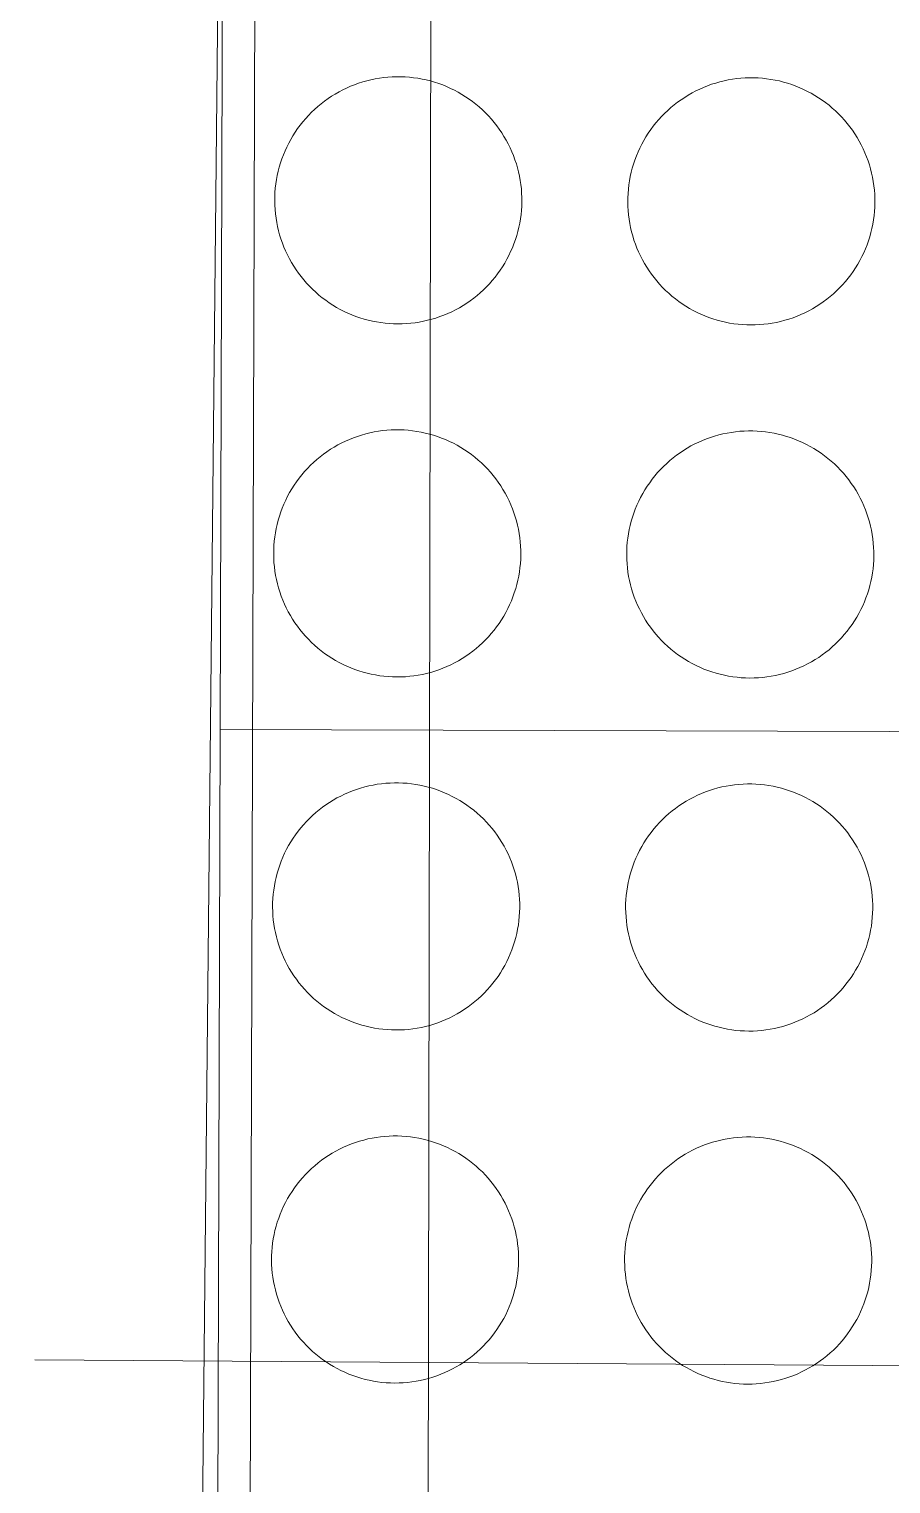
# Model space of a CAD drawing. Header units: metres. Extents: x -902 to -724, y 0 to 650.
# Drawn here: x -800.4885 to -800.3665, y 595.0627 to 595.2687 of the extents above; entities that cross this region are included whole.
import ezdxf

# ---------------------------------------------------------------- set-up
doc = ezdxf.new("R2010")
doc.units = ezdxf.units.M

# ---------------------------------------------------------------- blocks, each defined once
blk = doc.blocks.new('T2DPAA-T2D-PWA-SU-M2D-000002_dwg-40815123-DRG-2871011 - SITE PLAN')
at = {"color": 9, "lineweight": 18, "true_color": 0xc0c0c0, "flags": 128}
blk.add_lwpolyline([(42.12232, 1564.76354), (47.17145, 1565.15666), (50.87392, 1565.49371)], dxfattribs=at)
blk = doc.blocks.new('ASSA_Driveway_dwg-40817344-DRG-2871011 - SITE PLAN')
at = {"color": 9, "lineweight": 18, "true_color": 0xc0c0c0}
blk.add_line((-6.19177, 8.50323), (-5.99468, 6.07056), dxfattribs=at)
at = {"color": 9, "lineweight": 18, "true_color": 0xc0c0c0, "flags": 128}
for points in [[(-6.87634, 8.38838), (-5.64841, 8.49404), (-8.14727, 37.53311)], [(-6.87854, 8.41422), (-4.7931, 8.59136), (-5.23182, 13.6896), (-5.33002, 14.8308), (-6.50113, 28.40909)], [(22.56436, 10.95441), (7.19525, 9.59926), (-6.87634, 8.38838)]]:
    blk.add_lwpolyline(points, dxfattribs=at)
for points in [[(-6.07514, 8.18598), (-5.77622, 8.21137), (-5.80161, 8.51029), (-6.10053, 8.4849)], [(-6.37406, 8.16059), (-6.07514, 8.18598), (-6.10053, 8.4849), (-6.39945, 8.45951)], [(-6.04112, 8.46486), (-6.04106, 8.46426), (-6.04098, 8.46365), (-6.04087, 8.46305), (-6.04075, 8.46246), (-6.0406, 8.46187), (-6.04044, 8.46129), (-6.04025, 8.46071), (-6.04005, 8.46014), (-6.03982, 8.45957), (-6.03958, 8.45902), (-6.03931, 8.45847), (-6.03903, 8.45793), (-6.03873, 8.4574), (-6.03841, 8.45689), (-6.03807, 8.45638), (-6.03772, 8.45589), (-6.03735, 8.45541), (-6.03696, 8.45494), (-6.03656, 8.45448), (-6.03614, 8.45405), (-6.0357, 8.45362), (-6.03525, 8.45321), (-6.03479, 8.45282), (-6.03431, 8.45244), (-6.03383, 8.45208), (-6.03332, 8.45174), (-6.03281, 8.45141), (-6.03229, 8.4511), (-6.03175, 8.45081), (-6.03121, 8.45054), (-6.03066, 8.45029), (-6.0301, 8.45006), (-6.02953, 8.44985), (-6.02895, 8.44965), (-6.02837, 8.44948), (-6.02778, 8.44933), (-6.02719, 8.4492), (-6.02659, 8.44908), (-6.02599, 8.44899), (-6.02539, 8.44892), (-6.02478, 8.44887), (-6.02417, 8.44885), (-6.02357, 8.44884), (-6.02296, 8.44886), (-6.02235, 8.44889), (-6.02175, 8.44895), (-6.02115, 8.44903), (-6.02055, 8.44912), (-6.01995, 8.44924), (-6.01936, 8.44938), (-6.01877, 8.44954), (-6.01819, 8.44972), (-6.01762, 8.44992), (-6.01705, 8.45014), (-6.0165, 8.45038), (-6.01595, 8.45064), (-6.01541, 8.45092), (-6.01488, 8.45122), (-6.01436, 8.45153), (-6.01385, 8.45187), (-6.01335, 8.45222), (-6.01287, 8.45258), (-6.0124, 8.45297), (-6.01194, 8.45337), (-6.0115, 8.45378), (-6.01107, 8.45421), (-6.01065, 8.45466), (-6.01026, 8.45512), (-6.00988, 8.45559), (-6.00951, 8.45607), (-6.00916, 8.45657), (-6.00883, 8.45708), (-6.00852, 8.4576), (-6.00823, 8.45813), (-6.00795, 8.45868), (-6.00769, 8.45923), (-6.00746, 8.45979), (-6.00724, 8.46035), (-6.00704, 8.46093), (-6.00686, 8.46151), (-6.00671, 8.46209), (-6.00657, 8.46269), (-6.00645, 8.46328), (-6.00636, 8.46388), (-6.00628, 8.46449), (-6.00623, 8.46509), (-6.0062, 8.4657), (-6.00618, 8.4663), (-6.00619, 8.46691), (-6.00622, 8.46752), (-6.00627, 8.46812), (-6.00635, 8.46873), (-6.00644, 8.46933), (-6.00655, 8.46992), (-6.00669, 8.47052), (-6.00684, 8.4711), (-6.00702, 8.47169), (-6.00722, 8.47226), (-6.00743, 8.47283), (-6.00767, 8.47339), (-6.00792, 8.47394), (-6.00819, 8.47448), (-6.00848, 8.47502), (-6.0088, 8.47554), (-6.00912, 8.47605), (-6.00947, 8.47655), (-6.00983, 8.47704), (-6.01021, 8.47751), (-6.01061, 8.47797), (-6.01102, 8.47842), (-6.01145, 8.47885), (-6.01189, 8.47927), (-6.01234, 8.47967), (-6.01281, 8.48005), (-6.01329, 8.48042), (-6.01379, 8.48078), (-6.0143, 8.48111), (-6.01481, 8.48143), (-6.01534, 8.48173), (-6.01588, 8.48201), (-6.01643, 8.48227), (-6.01699, 8.48251), (-6.01755, 8.48273), (-6.01813, 8.48293), (-6.01871, 8.48312), (-6.01929, 8.48328), (-6.01988, 8.48342), (-6.02048, 8.48354), (-6.02108, 8.48365), (-6.02168, 8.48373), (-6.02228, 8.48378), (-6.02289, 8.48382), (-6.0235, 8.48384), (-6.0241, 8.48384), (-6.02471, 8.48381), (-6.02532, 8.48376), (-6.02592, 8.4837), (-6.02652, 8.48361), (-6.02712, 8.4835), (-6.02771, 8.48337), (-6.0283, 8.48322), (-6.02888, 8.48305), (-6.02946, 8.48286), (-6.03003, 8.48265), (-6.03059, 8.48242), (-6.03115, 8.48217), (-6.03169, 8.4819), (-6.03223, 8.48161), (-6.03275, 8.48131), (-6.03327, 8.48098), (-6.03377, 8.48064), (-6.03426, 8.48028), (-6.03474, 8.47991), (-6.0352, 8.47952), (-6.03565, 8.47911), (-6.03609, 8.47869), (-6.03651, 8.47825), (-6.03691, 8.4778), (-6.0373, 8.47733), (-6.03768, 8.47685), (-6.03803, 8.47636), (-6.03837, 8.47585), (-6.03869, 8.47534), (-6.039, 8.47481), (-6.03928, 8.47428), (-6.03955, 8.47373), (-6.03979, 8.47318), (-6.04002, 8.47261), (-6.04023, 8.47204), (-6.04042, 8.47146), (-6.04058, 8.47088), (-6.04073, 8.47029), (-6.04086, 8.4697), (-6.04096, 8.4691), (-6.04105, 8.4685), (-6.04111, 8.46789), (-6.04116, 8.46729), (-6.04118, 8.46668), (-6.04118, 8.46607), (-6.04116, 8.46547)], [(-6.09094, 8.46063), (-6.09088, 8.46002), (-6.0908, 8.45942), (-6.09069, 8.45882), (-6.09057, 8.45823), (-6.09042, 8.45764), (-6.09026, 8.45705), (-6.09007, 8.45648), (-6.08987, 8.4559), (-6.08964, 8.45534), (-6.0894, 8.45478), (-6.08913, 8.45424), (-6.08885, 8.4537), (-6.08855, 8.45317), (-6.08823, 8.45265), (-6.08789, 8.45215), (-6.08754, 8.45166), (-6.08717, 8.45117), (-6.08678, 8.45071), (-6.08638, 8.45025), (-6.08596, 8.44981), (-6.08552, 8.44939), (-6.08507, 8.44898), (-6.08461, 8.44859), (-6.08414, 8.44821), (-6.08365, 8.44785), (-6.08315, 8.4475), (-6.08263, 8.44718), (-6.08211, 8.44687), (-6.08158, 8.44658), (-6.08103, 8.44631), (-6.08048, 8.44606), (-6.07992, 8.44583), (-6.07935, 8.44561), (-6.07877, 8.44542), (-6.07819, 8.44525), (-6.0776, 8.4451), (-6.07701, 8.44496), (-6.07641, 8.44485), (-6.07581, 8.44476), (-6.07521, 8.44469), (-6.0746, 8.44464), (-6.074, 8.44462), (-6.07339, 8.44461), (-6.07278, 8.44462), (-6.07217, 8.44466), (-6.07157, 8.44472), (-6.07097, 8.44479), (-6.07037, 8.44489), (-6.06977, 8.44501), (-6.06918, 8.44515), (-6.06859, 8.44531), (-6.06801, 8.44549), (-6.06744, 8.44569), (-6.06688, 8.44591), (-6.06632, 8.44615), (-6.06577, 8.44641), (-6.06523, 8.44669), (-6.0647, 8.44699), (-6.06418, 8.4473), (-6.06367, 8.44763), (-6.06317, 8.44798), (-6.06269, 8.44835), (-6.06222, 8.44873), (-6.06176, 8.44913), (-6.06132, 8.44955), (-6.06089, 8.44998), (-6.06048, 8.45042), (-6.06008, 8.45088), (-6.0597, 8.45136), (-6.05933, 8.45184), (-6.05898, 8.45234), (-6.05865, 8.45285), (-6.05834, 8.45337), (-6.05805, 8.4539), (-6.05777, 8.45444), (-6.05751, 8.45499), (-6.05728, 8.45555), (-6.05706, 8.45612), (-6.05686, 8.4567), (-6.05668, 8.45728), (-6.05653, 8.45786), (-6.05639, 8.45845), (-6.05627, 8.45905), (-6.05618, 8.45965), (-6.0561, 8.46025), (-6.05605, 8.46086), (-6.05602, 8.46147), (-6.056, 8.46207), (-6.05601, 8.46268), (-6.05604, 8.46329), (-6.0561, 8.46389), (-6.05617, 8.4645), (-6.05626, 8.4651), (-6.05637, 8.46569), (-6.05651, 8.46628), (-6.05666, 8.46687), (-6.05684, 8.46745), (-6.05704, 8.46803), (-6.05725, 8.4686), (-6.05749, 8.46916), (-6.05774, 8.46971), (-6.05801, 8.47025), (-6.05831, 8.47078), (-6.05862, 8.47131), (-6.05894, 8.47182), (-6.05929, 8.47232), (-6.05965, 8.4728), (-6.06003, 8.47328), (-6.06043, 8.47374), (-6.06084, 8.47419), (-6.06127, 8.47462), (-6.06171, 8.47504), (-6.06216, 8.47544), (-6.06263, 8.47582), (-6.06312, 8.47619), (-6.06361, 8.47654), (-6.06412, 8.47688), (-6.06464, 8.4772), (-6.06516, 8.47749), (-6.0657, 8.47777), (-6.06625, 8.47804), (-6.06681, 8.47828), (-6.06737, 8.4785), (-6.06795, 8.4787), (-6.06853, 8.47889), (-6.06911, 8.47905), (-6.0697, 8.47919), (-6.0703, 8.47931), (-6.0709, 8.47941), (-6.0715, 8.47949), (-6.0721, 8.47955), (-6.07271, 8.47959), (-6.07332, 8.47961), (-6.07392, 8.4796), (-6.07453, 8.47958), (-6.07514, 8.47953), (-6.07574, 8.47947), (-6.07634, 8.47938), (-6.07694, 8.47927), (-6.07753, 8.47914), (-6.07812, 8.47899), (-6.0787, 8.47882), (-6.07928, 8.47863), (-6.07985, 8.47842), (-6.08041, 8.47819), (-6.08097, 8.47794), (-6.08151, 8.47767), (-6.08205, 8.47738), (-6.08257, 8.47708), (-6.08309, 8.47675), (-6.08359, 8.47641), (-6.08408, 8.47605), (-6.08456, 8.47568), (-6.08502, 8.47529), (-6.08547, 8.47488), (-6.08591, 8.47445), (-6.08633, 8.47402), (-6.08673, 8.47356), (-6.08712, 8.4731), (-6.0875, 8.47262), (-6.08785, 8.47213), (-6.08819, 8.47162), (-6.08851, 8.47111), (-6.08882, 8.47058), (-6.0891, 8.47004), (-6.08937, 8.4695), (-6.08961, 8.46894), (-6.08984, 8.46838), (-6.09005, 8.46781), (-6.09024, 8.46723), (-6.0904, 8.46665), (-6.09055, 8.46606), (-6.09068, 8.46546), (-6.09079, 8.46487), (-6.09087, 8.46427), (-6.09093, 8.46366), (-6.09098, 8.46306), (-6.091, 8.46245), (-6.091, 8.46184), (-6.09098, 8.46123)], [(-6.14076, 8.4564), (-6.1407, 8.45579), (-6.14062, 8.45519), (-6.14051, 8.45459), (-6.14039, 8.454), (-6.14024, 8.45341), (-6.14008, 8.45282), (-6.13989, 8.45224), (-6.13969, 8.45167), (-6.13946, 8.45111), (-6.13922, 8.45055), (-6.13895, 8.45), (-6.13867, 8.44947), (-6.13837, 8.44894), (-6.13805, 8.44842), (-6.13771, 8.44792), (-6.13736, 8.44742), (-6.13699, 8.44694), (-6.1366, 8.44648), (-6.1362, 8.44602), (-6.13578, 8.44558), (-6.13534, 8.44516), (-6.13489, 8.44475), (-6.13443, 8.44435), (-6.13396, 8.44398), (-6.13347, 8.44362), (-6.13297, 8.44327), (-6.13245, 8.44295), (-6.13193, 8.44264), (-6.1314, 8.44235), (-6.13085, 8.44208), (-6.1303, 8.44183), (-6.12974, 8.44159), (-6.12917, 8.44138), (-6.12859, 8.44119), (-6.12801, 8.44102), (-6.12742, 8.44086), (-6.12683, 8.44073), (-6.12623, 8.44062), (-6.12563, 8.44053), (-6.12503, 8.44046), (-6.12442, 8.44041), (-6.12382, 8.44038), (-6.12321, 8.44038), (-6.1226, 8.44039), (-6.12199, 8.44043), (-6.12139, 8.44048), (-6.12079, 8.44056), (-6.12019, 8.44066), (-6.11959, 8.44078), (-6.119, 8.44092), (-6.11842, 8.44108), (-6.11784, 8.44126), (-6.11726, 8.44146), (-6.1167, 8.44168), (-6.11614, 8.44192), (-6.11559, 8.44218), (-6.11505, 8.44246), (-6.11452, 8.44275), (-6.114, 8.44307), (-6.11349, 8.4434), (-6.11299, 8.44375), (-6.11251, 8.44412), (-6.11204, 8.4445), (-6.11158, 8.4449), (-6.11114, 8.44532), (-6.11071, 8.44575), (-6.1103, 8.44619), (-6.1099, 8.44665), (-6.10952, 8.44713), (-6.10915, 8.44761), (-6.1088, 8.44811), (-6.10847, 8.44862), (-6.10816, 8.44914), (-6.10787, 8.44967), (-6.10759, 8.45021), (-6.10734, 8.45076), (-6.1071, 8.45132), (-6.10688, 8.45189), (-6.10668, 8.45246), (-6.1065, 8.45304), (-6.10635, 8.45363), (-6.10621, 8.45422), (-6.10609, 8.45482), (-6.106, 8.45542), (-6.10592, 8.45602), (-6.10587, 8.45663), (-6.10584, 8.45723), (-6.10582, 8.45784), (-6.10583, 8.45845), (-6.10586, 8.45906), (-6.10592, 8.45966), (-6.10599, 8.46026), (-6.10608, 8.46086), (-6.1062, 8.46146), (-6.10633, 8.46205), (-6.10649, 8.46264), (-6.10666, 8.46322), (-6.10686, 8.4638), (-6.10707, 8.46436), (-6.10731, 8.46492), (-6.10756, 8.46548), (-6.10783, 8.46602), (-6.10813, 8.46655), (-6.10844, 8.46707), (-6.10876, 8.46759), (-6.10911, 8.46808), (-6.10947, 8.46857), (-6.10985, 8.46905), (-6.11025, 8.46951), (-6.11066, 8.46995), (-6.11109, 8.47039), (-6.11153, 8.4708), (-6.11198, 8.4712), (-6.11245, 8.47159), (-6.11294, 8.47196), (-6.11343, 8.47231), (-6.11394, 8.47265), (-6.11446, 8.47296), (-6.11499, 8.47326), (-6.11552, 8.47354), (-6.11607, 8.4738), (-6.11663, 8.47405), (-6.11719, 8.47427), (-6.11777, 8.47447), (-6.11835, 8.47465), (-6.11893, 8.47482), (-6.11952, 8.47496), (-6.12012, 8.47508), (-6.12072, 8.47518), (-6.12132, 8.47526), (-6.12192, 8.47532), (-6.12253, 8.47536), (-6.12314, 8.47538), (-6.12374, 8.47537), (-6.12435, 8.47535), (-6.12496, 8.4753), (-6.12556, 8.47523), (-6.12616, 8.47515), (-6.12676, 8.47504), (-6.12735, 8.47491), (-6.12794, 8.47476), (-6.12852, 8.47459), (-6.1291, 8.4744), (-6.12967, 8.47419), (-6.13023, 8.47396), (-6.13079, 8.47371), (-6.13133, 8.47344), (-6.13187, 8.47315), (-6.13239, 8.47284), (-6.13291, 8.47252), (-6.13341, 8.47218), (-6.1339, 8.47182), (-6.13438, 8.47145), (-6.13484, 8.47105), (-6.13529, 8.47065), (-6.13573, 8.47022), (-6.13615, 8.46978), (-6.13655, 8.46933), (-6.13694, 8.46887), (-6.13732, 8.46839), (-6.13767, 8.4679), (-6.13801, 8.46739), (-6.13833, 8.46688), (-6.13864, 8.46635), (-6.13892, 8.46581), (-6.13919, 8.46527), (-6.13943, 8.46471), (-6.13966, 8.46415), (-6.13987, 8.46358), (-6.14006, 8.463), (-6.14023, 8.46242), (-6.14037, 8.46183), (-6.1405, 8.46123), (-6.14061, 8.46063), (-6.14069, 8.46003), (-6.14076, 8.45943), (-6.1408, 8.45882), (-6.14082, 8.45822), (-6.14082, 8.45761), (-6.1408, 8.457)], [(-6.19058, 8.45216), (-6.19052, 8.45156), (-6.19044, 8.45096), (-6.19033, 8.45036), (-6.19021, 8.44976), (-6.19006, 8.44917), (-6.1899, 8.44859), (-6.18971, 8.44801), (-6.18951, 8.44744), (-6.18928, 8.44688), (-6.18904, 8.44632), (-6.18877, 8.44577), (-6.18849, 8.44523), (-6.18819, 8.44471), (-6.18787, 8.44419), (-6.18753, 8.44369), (-6.18718, 8.44319), (-6.18681, 8.44271), (-6.18642, 8.44224), (-6.18602, 8.44179), (-6.1856, 8.44135), (-6.18516, 8.44093), (-6.18472, 8.44052), (-6.18425, 8.44012), (-6.18378, 8.43974), (-6.18329, 8.43938), (-6.18279, 8.43904), (-6.18227, 8.43871), (-6.18175, 8.43841), (-6.18122, 8.43812), (-6.18067, 8.43785), (-6.18012, 8.43759), (-6.17956, 8.43736), (-6.17899, 8.43715), (-6.17841, 8.43696), (-6.17783, 8.43678), (-6.17724, 8.43663), (-6.17665, 8.4365), (-6.17605, 8.43639), (-6.17545, 8.4363), (-6.17485, 8.43623), (-6.17424, 8.43618), (-6.17364, 8.43615), (-6.17303, 8.43615), (-6.17242, 8.43616), (-6.17182, 8.4362), (-6.17121, 8.43625), (-6.17061, 8.43633), (-6.17001, 8.43643), (-6.16941, 8.43655), (-6.16882, 8.43669), (-6.16824, 8.43685), (-6.16766, 8.43703), (-6.16708, 8.43723), (-6.16652, 8.43745), (-6.16596, 8.43769), (-6.16541, 8.43795), (-6.16487, 8.43823), (-6.16434, 8.43852), (-6.16382, 8.43884), (-6.16331, 8.43917), (-6.16281, 8.43952), (-6.16233, 8.43989), (-6.16186, 8.44027), (-6.1614, 8.44067), (-6.16096, 8.44109), (-6.16053, 8.44152), (-6.16012, 8.44196), (-6.15972, 8.44242), (-6.15934, 8.44289), (-6.15897, 8.44338), (-6.15862, 8.44388), (-6.15829, 8.44439), (-6.15798, 8.44491), (-6.15769, 8.44544), (-6.15741, 8.44598), (-6.15716, 8.44653), (-6.15692, 8.44709), (-6.1567, 8.44766), (-6.1565, 8.44823), (-6.15633, 8.44881), (-6.15617, 8.4494), (-6.15603, 8.44999), (-6.15591, 8.45059), (-6.15582, 8.45119), (-6.15574, 8.45179), (-6.15569, 8.4524), (-6.15566, 8.453), (-6.15565, 8.45361), (-6.15565, 8.45422), (-6.15568, 8.45482), (-6.15574, 8.45543), (-6.15581, 8.45603), (-6.1559, 8.45663), (-6.15602, 8.45723), (-6.15615, 8.45782), (-6.15631, 8.45841), (-6.15648, 8.45899), (-6.15668, 8.45956), (-6.15689, 8.46013), (-6.15713, 8.46069), (-6.15738, 8.46124), (-6.15765, 8.46179), (-6.15795, 8.46232), (-6.15826, 8.46284), (-6.15859, 8.46335), (-6.15893, 8.46385), (-6.15929, 8.46434), (-6.15967, 8.46481), (-6.16007, 8.46528), (-6.16048, 8.46572), (-6.16091, 8.46615), (-6.16135, 8.46657), (-6.1618, 8.46697), (-6.16227, 8.46736), (-6.16276, 8.46773), (-6.16325, 8.46808), (-6.16376, 8.46841), (-6.16428, 8.46873), (-6.16481, 8.46903), (-6.16534, 8.46931), (-6.16589, 8.46957), (-6.16645, 8.46981), (-6.16702, 8.47004), (-6.16759, 8.47024), (-6.16817, 8.47042), (-6.16875, 8.47058), (-6.16934, 8.47073), (-6.16994, 8.47085), (-6.17054, 8.47095), (-6.17114, 8.47103), (-6.17174, 8.47109), (-6.17235, 8.47113), (-6.17296, 8.47114), (-6.17356, 8.47114), (-6.17417, 8.47111), (-6.17478, 8.47107), (-6.17538, 8.471), (-6.17598, 8.47091), (-6.17658, 8.4708), (-6.17717, 8.47067), (-6.17776, 8.47052), (-6.17835, 8.47035), (-6.17892, 8.47016), (-6.17949, 8.46995), (-6.18005, 8.46972), (-6.18061, 8.46947), (-6.18115, 8.46921), (-6.18169, 8.46892), (-6.18221, 8.46861), (-6.18273, 8.46829), (-6.18323, 8.46795), (-6.18372, 8.46759), (-6.1842, 8.46721), (-6.18466, 8.46682), (-6.18511, 8.46641), (-6.18555, 8.46599), (-6.18597, 8.46555), (-6.18637, 8.4651), (-6.18676, 8.46463), (-6.18714, 8.46416), (-6.18749, 8.46366), (-6.18783, 8.46316), (-6.18815, 8.46264), (-6.18846, 8.46212), (-6.18874, 8.46158), (-6.18901, 8.46103), (-6.18926, 8.46048), (-6.18948, 8.45992), (-6.18969, 8.45935), (-6.18988, 8.45877), (-6.19005, 8.45818), (-6.19019, 8.4576), (-6.19032, 8.457), (-6.19043, 8.4564), (-6.19051, 8.4558), (-6.19058, 8.4552), (-6.19062, 8.45459), (-6.19064, 8.45398), (-6.19064, 8.45338), (-6.19062, 8.45277)], [(-6.03689, 8.41504), (-6.03683, 8.41443), (-6.03674, 8.41383), (-6.03664, 8.41323), (-6.03652, 8.41264), (-6.03637, 8.41205), (-6.03621, 8.41147), (-6.03602, 8.41089), (-6.03581, 8.41031), (-6.03559, 8.40975), (-6.03534, 8.40919), (-6.03508, 8.40865), (-6.0348, 8.40811), (-6.0345, 8.40758), (-6.03418, 8.40707), (-6.03384, 8.40656), (-6.03349, 8.40607), (-6.03312, 8.40559), (-6.03273, 8.40512), (-6.03232, 8.40466), (-6.0319, 8.40422), (-6.03147, 8.4038), (-6.03102, 8.40339), (-6.03056, 8.403), (-6.03008, 8.40262), (-6.02959, 8.40226), (-6.02909, 8.40192), (-6.02858, 8.40159), (-6.02806, 8.40128), (-6.02752, 8.40099), (-6.02698, 8.40072), (-6.02643, 8.40047), (-6.02586, 8.40024), (-6.0253, 8.40002), (-6.02472, 8.39983), (-6.02414, 8.39966), (-6.02355, 8.39951), (-6.02296, 8.39937), (-6.02236, 8.39926), (-6.02176, 8.39917), (-6.02116, 8.3991), (-6.02055, 8.39905), (-6.01994, 8.39903), (-6.01934, 8.39902), (-6.01873, 8.39903), (-6.01812, 8.39907), (-6.01752, 8.39913), (-6.01691, 8.3992), (-6.01632, 8.3993), (-6.01572, 8.39942), (-6.01513, 8.39956), (-6.01454, 8.39972), (-6.01396, 8.3999), (-6.01339, 8.4001), (-6.01282, 8.40032), (-6.01226, 8.40056), (-6.01172, 8.40082), (-6.01118, 8.4011), (-6.01064, 8.4014), (-6.01013, 8.40171), (-6.00962, 8.40204), (-6.00912, 8.40239), (-6.00864, 8.40276), (-6.00817, 8.40315), (-6.00771, 8.40355), (-6.00726, 8.40396), (-6.00684, 8.40439), (-6.00642, 8.40484), (-6.00603, 8.4053), (-6.00564, 8.40577), (-6.00528, 8.40625), (-6.00493, 8.40675), (-6.0046, 8.40726), (-6.00429, 8.40778), (-6.00399, 8.40831), (-6.00372, 8.40886), (-6.00346, 8.40941), (-6.00323, 8.40997), (-6.00301, 8.41053), (-6.00281, 8.41111), (-6.00263, 8.41169), (-6.00247, 8.41227), (-6.00234, 8.41287), (-6.00222, 8.41346), (-6.00212, 8.41406), (-6.00205, 8.41467), (-6.002, 8.41527), (-6.00196, 8.41588), (-6.00195, 8.41648), (-6.00196, 8.41709), (-6.00199, 8.4177), (-6.00204, 8.4183), (-6.00212, 8.41891), (-6.00221, 8.41951), (-6.00232, 8.4201), (-6.00246, 8.4207), (-6.00261, 8.42128), (-6.00279, 8.42186), (-6.00298, 8.42244), (-6.0032, 8.42301), (-6.00343, 8.42357), (-6.00369, 8.42412), (-6.00396, 8.42466), (-6.00425, 8.42519), (-6.00456, 8.42572), (-6.00489, 8.42623), (-6.00524, 8.42673), (-6.0056, 8.42721), (-6.00598, 8.42769), (-6.00638, 8.42815), (-6.00679, 8.4286), (-6.00721, 8.42903), (-6.00766, 8.42945), (-6.00811, 8.42985), (-6.00858, 8.43023), (-6.00906, 8.4306), (-6.00956, 8.43095), (-6.01006, 8.43129), (-6.01058, 8.43161), (-6.01111, 8.43191), (-6.01165, 8.43219), (-6.0122, 8.43245), (-6.01276, 8.43269), (-6.01332, 8.43291), (-6.01389, 8.43311), (-6.01447, 8.4333), (-6.01506, 8.43346), (-6.01565, 8.4336), (-6.01624, 8.43372), (-6.01684, 8.43382), (-6.01745, 8.4339), (-6.01805, 8.43396), (-6.01866, 8.434), (-6.01926, 8.43402), (-6.01987, 8.43401), (-6.02048, 8.43399), (-6.02108, 8.43394), (-6.02169, 8.43388), (-6.02229, 8.43379), (-6.02289, 8.43368), (-6.02348, 8.43355), (-6.02407, 8.4334), (-6.02465, 8.43323), (-6.02523, 8.43304), (-6.0258, 8.43283), (-6.02636, 8.4326), (-6.02691, 8.43235), (-6.02746, 8.43208), (-6.02799, 8.43179), (-6.02852, 8.43149), (-6.02903, 8.43116), (-6.02954, 8.43082), (-6.03003, 8.43046), (-6.0305, 8.43009), (-6.03097, 8.4297), (-6.03142, 8.42929), (-6.03185, 8.42887), (-6.03228, 8.42843), (-6.03268, 8.42798), (-6.03307, 8.42751), (-6.03344, 8.42703), (-6.0338, 8.42654), (-6.03414, 8.42603), (-6.03446, 8.42552), (-6.03476, 8.42499), (-6.03505, 8.42446), (-6.03531, 8.42391), (-6.03556, 8.42335), (-6.03579, 8.42279), (-6.036, 8.42222), (-6.03618, 8.42164), (-6.03635, 8.42106), (-6.0365, 8.42047), (-6.03663, 8.41988), (-6.03673, 8.41928), (-6.03682, 8.41868), (-6.03688, 8.41807), (-6.03693, 8.41747), (-6.03695, 8.41686), (-6.03695, 8.41625), (-6.03693, 8.41564)], [(-6.08671, 8.41081), (-6.08665, 8.4102), (-6.08656, 8.4096), (-6.08646, 8.409), (-6.08634, 8.40841), (-6.08619, 8.40782), (-6.08603, 8.40723), (-6.08584, 8.40665), (-6.08564, 8.40608), (-6.08541, 8.40552), (-6.08517, 8.40496), (-6.0849, 8.40442), (-6.08462, 8.40388), (-6.08432, 8.40335), (-6.084, 8.40283), (-6.08366, 8.40233), (-6.08331, 8.40183), (-6.08294, 8.40135), (-6.08255, 8.40089), (-6.08214, 8.40043), (-6.08173, 8.39999), (-6.08129, 8.39957), (-6.08084, 8.39916), (-6.08038, 8.39876), (-6.0799, 8.39839), (-6.07941, 8.39803), (-6.07891, 8.39768), (-6.0784, 8.39736), (-6.07788, 8.39705), (-6.07734, 8.39676), (-6.0768, 8.39649), (-6.07625, 8.39624), (-6.07569, 8.39601), (-6.07512, 8.39579), (-6.07454, 8.3956), (-6.07396, 8.39543), (-6.07337, 8.39527), (-6.07278, 8.39514), (-6.07218, 8.39503), (-6.07158, 8.39494), (-6.07098, 8.39487), (-6.07037, 8.39482), (-6.06976, 8.39479), (-6.06916, 8.39479), (-6.06855, 8.3948), (-6.06794, 8.39484), (-6.06734, 8.3949), (-6.06674, 8.39497), (-6.06614, 8.39507), (-6.06554, 8.39519), (-6.06495, 8.39533), (-6.06436, 8.39549), (-6.06378, 8.39567), (-6.06321, 8.39587), (-6.06264, 8.39609), (-6.06209, 8.39633), (-6.06154, 8.39659), (-6.061, 8.39687), (-6.06047, 8.39717), (-6.05995, 8.39748), (-6.05944, 8.39781), (-6.05894, 8.39816), (-6.05846, 8.39853), (-6.05799, 8.39891), (-6.05753, 8.39931), (-6.05709, 8.39973), (-6.05666, 8.40016), (-6.05624, 8.4006), (-6.05585, 8.40106), (-6.05546, 8.40154), (-6.0551, 8.40202), (-6.05475, 8.40252), (-6.05442, 8.40303), (-6.05411, 8.40355), (-6.05382, 8.40408), (-6.05354, 8.40462), (-6.05328, 8.40517), (-6.05305, 8.40573), (-6.05283, 8.4063), (-6.05263, 8.40688), (-6.05245, 8.40746), (-6.05229, 8.40804), (-6.05216, 8.40863), (-6.05204, 8.40923), (-6.05195, 8.40983), (-6.05187, 8.41043), (-6.05182, 8.41104), (-6.05178, 8.41164), (-6.05177, 8.41225), (-6.05178, 8.41286), (-6.05181, 8.41347), (-6.05186, 8.41407), (-6.05194, 8.41467), (-6.05203, 8.41527), (-6.05214, 8.41587), (-6.05228, 8.41646), (-6.05243, 8.41705), (-6.05261, 8.41763), (-6.0528, 8.41821), (-6.05302, 8.41878), (-6.05325, 8.41934), (-6.05351, 8.41989), (-6.05378, 8.42043), (-6.05407, 8.42096), (-6.05438, 8.42149), (-6.05471, 8.422), (-6.05506, 8.4225), (-6.05542, 8.42298), (-6.0558, 8.42346), (-6.0562, 8.42392), (-6.05661, 8.42437), (-6.05703, 8.4248), (-6.05748, 8.42521), (-6.05793, 8.42562), (-6.0584, 8.426), (-6.05888, 8.42637), (-6.05938, 8.42672), (-6.05989, 8.42706), (-6.0604, 8.42737), (-6.06093, 8.42767), (-6.06147, 8.42795), (-6.06202, 8.42821), (-6.06258, 8.42846), (-6.06314, 8.42868), (-6.06371, 8.42888), (-6.06429, 8.42907), (-6.06488, 8.42923), (-6.06547, 8.42937), (-6.06607, 8.42949), (-6.06666, 8.42959), (-6.06727, 8.42967), (-6.06787, 8.42973), (-6.06848, 8.42977), (-6.06908, 8.42979), (-6.06969, 8.42978), (-6.0703, 8.42976), (-6.0709, 8.42971), (-6.07151, 8.42964), (-6.07211, 8.42956), (-6.07271, 8.42945), (-6.0733, 8.42932), (-6.07389, 8.42917), (-6.07447, 8.429), (-6.07505, 8.42881), (-6.07562, 8.4286), (-6.07618, 8.42837), (-6.07673, 8.42812), (-6.07728, 8.42785), (-6.07781, 8.42756), (-6.07834, 8.42726), (-6.07885, 8.42693), (-6.07936, 8.42659), (-6.07985, 8.42623), (-6.08032, 8.42586), (-6.08079, 8.42546), (-6.08124, 8.42506), (-6.08167, 8.42463), (-6.0821, 8.4242), (-6.0825, 8.42374), (-6.08289, 8.42328), (-6.08326, 8.4228), (-6.08362, 8.42231), (-6.08396, 8.4218), (-6.08428, 8.42129), (-6.08458, 8.42076), (-6.08487, 8.42022), (-6.08514, 8.41968), (-6.08538, 8.41912), (-6.08561, 8.41856), (-6.08582, 8.41799), (-6.08601, 8.41741), (-6.08617, 8.41683), (-6.08632, 8.41624), (-6.08645, 8.41564), (-6.08655, 8.41505), (-6.08664, 8.41444), (-6.0867, 8.41384), (-6.08675, 8.41323), (-6.08677, 8.41263), (-6.08677, 8.41202), (-6.08675, 8.41141)], [(-6.13653, 8.40658), (-6.13647, 8.40597), (-6.13639, 8.40537), (-6.13628, 8.40477), (-6.13616, 8.40418), (-6.13601, 8.40359), (-6.13585, 8.403), (-6.13566, 8.40242), (-6.13546, 8.40185), (-6.13523, 8.40129), (-6.13499, 8.40073), (-6.13472, 8.40018), (-6.13444, 8.39965), (-6.13414, 8.39912), (-6.13382, 8.3986), (-6.13348, 8.3981), (-6.13313, 8.3976), (-6.13276, 8.39712), (-6.13237, 8.39665), (-6.13197, 8.3962), (-6.13155, 8.39576), (-6.13111, 8.39534), (-6.13066, 8.39493), (-6.1302, 8.39453), (-6.12972, 8.39416), (-6.12924, 8.3938), (-6.12873, 8.39345), (-6.12822, 8.39313), (-6.1277, 8.39282), (-6.12716, 8.39253), (-6.12662, 8.39226), (-6.12607, 8.39201), (-6.12551, 8.39177), (-6.12494, 8.39156), (-6.12436, 8.39137), (-6.12378, 8.3912), (-6.12319, 8.39104), (-6.1226, 8.39091), (-6.122, 8.3908), (-6.1214, 8.39071), (-6.1208, 8.39064), (-6.12019, 8.39059), (-6.11958, 8.39056), (-6.11898, 8.39056), (-6.11837, 8.39057), (-6.11776, 8.39061), (-6.11716, 8.39066), (-6.11656, 8.39074), (-6.11596, 8.39084), (-6.11536, 8.39096), (-6.11477, 8.3911), (-6.11418, 8.39126), (-6.1136, 8.39144), (-6.11303, 8.39164), (-6.11246, 8.39186), (-6.11191, 8.3921), (-6.11136, 8.39236), (-6.11082, 8.39264), (-6.11029, 8.39293), (-6.10977, 8.39325), (-6.10926, 8.39358), (-6.10876, 8.39393), (-6.10828, 8.3943), (-6.10781, 8.39468), (-6.10735, 8.39508), (-6.10691, 8.3955), (-6.10648, 8.39593), (-6.10606, 8.39637), (-6.10567, 8.39683), (-6.10529, 8.3973), (-6.10492, 8.39779), (-6.10457, 8.39829), (-6.10424, 8.3988), (-6.10393, 8.39932), (-6.10364, 8.39985), (-6.10336, 8.40039), (-6.1031, 8.40094), (-6.10287, 8.4015), (-6.10265, 8.40207), (-6.10245, 8.40264), (-6.10227, 8.40322), (-6.10212, 8.40381), (-6.10198, 8.4044), (-6.10186, 8.405), (-6.10177, 8.4056), (-6.10169, 8.4062), (-6.10164, 8.40681), (-6.1016, 8.40741), (-6.10159, 8.40802), (-6.1016, 8.40863), (-6.10163, 8.40923), (-6.10168, 8.40984), (-6.10176, 8.41044), (-6.10185, 8.41104), (-6.10196, 8.41164), (-6.1021, 8.41223), (-6.10225, 8.41282), (-6.10243, 8.4134), (-6.10262, 8.41398), (-6.10284, 8.41454), (-6.10307, 8.4151), (-6.10333, 8.41566), (-6.1036, 8.4162), (-6.10389, 8.41673), (-6.1042, 8.41725), (-6.10453, 8.41776), (-6.10488, 8.41826), (-6.10524, 8.41875), (-6.10562, 8.41923), (-6.10602, 8.41969), (-6.10643, 8.42013), (-6.10685, 8.42057), (-6.1073, 8.42098), (-6.10775, 8.42138), (-6.10822, 8.42177), (-6.1087, 8.42214), (-6.1092, 8.42249), (-6.10971, 8.42283), (-6.11022, 8.42314), (-6.11075, 8.42344), (-6.11129, 8.42372), (-6.11184, 8.42398), (-6.1124, 8.42422), (-6.11296, 8.42445), (-6.11354, 8.42465), (-6.11411, 8.42483), (-6.1147, 8.425), (-6.11529, 8.42514), (-6.11589, 8.42526), (-6.11648, 8.42536), (-6.11709, 8.42544), (-6.11769, 8.4255), (-6.1183, 8.42554), (-6.11891, 8.42556), (-6.11951, 8.42555), (-6.12012, 8.42553), (-6.12073, 8.42548), (-6.12133, 8.42541), (-6.12193, 8.42532), (-6.12253, 8.42522), (-6.12312, 8.42509), (-6.12371, 8.42494), (-6.12429, 8.42477), (-6.12487, 8.42458), (-6.12544, 8.42436), (-6.126, 8.42413), (-6.12656, 8.42389), (-6.1271, 8.42362), (-6.12764, 8.42333), (-6.12816, 8.42302), (-6.12867, 8.4227), (-6.12918, 8.42236), (-6.12967, 8.422), (-6.13014, 8.42162), (-6.13061, 8.42123), (-6.13106, 8.42083), (-6.1315, 8.4204), (-6.13192, 8.41996), (-6.13232, 8.41951), (-6.13271, 8.41905), (-6.13308, 8.41857), (-6.13344, 8.41807), (-6.13378, 8.41757), (-6.1341, 8.41706), (-6.1344, 8.41653), (-6.13469, 8.41599), (-6.13496, 8.41545), (-6.1352, 8.41489), (-6.13543, 8.41433), (-6.13564, 8.41376), (-6.13583, 8.41318), (-6.13599, 8.4126), (-6.13614, 8.41201), (-6.13627, 8.41141), (-6.13637, 8.41081), (-6.13646, 8.41021), (-6.13652, 8.40961), (-6.13657, 8.409), (-6.13659, 8.4084), (-6.13659, 8.40779), (-6.13657, 8.40718)], [(-6.18635, 8.40234), (-6.18629, 8.40174), (-6.18621, 8.40114), (-6.1861, 8.40054), (-6.18598, 8.39994), (-6.18583, 8.39935), (-6.18567, 8.39877), (-6.18548, 8.39819), (-6.18528, 8.39762), (-6.18505, 8.39706), (-6.18481, 8.3965), (-6.18454, 8.39595), (-6.18426, 8.39541), (-6.18396, 8.39489), (-6.18364, 8.39437), (-6.1833, 8.39386), (-6.18295, 8.39337), (-6.18258, 8.39289), (-6.18219, 8.39242), (-6.18179, 8.39197), (-6.18137, 8.39153), (-6.18093, 8.3911), (-6.18048, 8.39069), (-6.18002, 8.3903), (-6.17954, 8.38992), (-6.17906, 8.38956), (-6.17855, 8.38922), (-6.17804, 8.38889), (-6.17752, 8.38859), (-6.17698, 8.3883), (-6.17644, 8.38803), (-6.17589, 8.38777), (-6.17533, 8.38754), (-6.17476, 8.38733), (-6.17418, 8.38714), (-6.1736, 8.38696), (-6.17301, 8.38681), (-6.17242, 8.38668), (-6.17182, 8.38657), (-6.17122, 8.38648), (-6.17062, 8.38641), (-6.17001, 8.38636), (-6.1694, 8.38633), (-6.1688, 8.38632), (-6.16819, 8.38634), (-6.16758, 8.38637), (-6.16698, 8.38643), (-6.16638, 8.38651), (-6.16578, 8.38661), (-6.16518, 8.38673), (-6.16459, 8.38687), (-6.164, 8.38703), (-6.16342, 8.38721), (-6.16285, 8.38741), (-6.16228, 8.38763), (-6.16173, 8.38787), (-6.16118, 8.38813), (-6.16064, 8.38841), (-6.16011, 8.3887), (-6.15959, 8.38902), (-6.15908, 8.38935), (-6.15858, 8.3897), (-6.1581, 8.39007), (-6.15763, 8.39045), (-6.15717, 8.39085), (-6.15673, 8.39126), (-6.1563, 8.3917), (-6.15588, 8.39214), (-6.15549, 8.3926), (-6.15511, 8.39307), (-6.15474, 8.39356), (-6.15439, 8.39406), (-6.15406, 8.39457), (-6.15375, 8.39509), (-6.15346, 8.39562), (-6.15318, 8.39616), (-6.15292, 8.39671), (-6.15269, 8.39727), (-6.15247, 8.39784), (-6.15227, 8.39841), (-6.15209, 8.39899), (-6.15194, 8.39958), (-6.1518, 8.40017), (-6.15168, 8.40077), (-6.15159, 8.40137), (-6.15151, 8.40197), (-6.15146, 8.40257), (-6.15143, 8.40318), (-6.15141, 8.40379), (-6.15142, 8.4044), (-6.15145, 8.405), (-6.1515, 8.40561), (-6.15158, 8.40621), (-6.15167, 8.40681), (-6.15178, 8.40741), (-6.15192, 8.408), (-6.15207, 8.40859), (-6.15225, 8.40917), (-6.15245, 8.40974), (-6.15266, 8.41031), (-6.1529, 8.41087), (-6.15315, 8.41142), (-6.15342, 8.41197), (-6.15371, 8.4125), (-6.15403, 8.41302), (-6.15435, 8.41353), (-6.1547, 8.41403), (-6.15506, 8.41452), (-6.15544, 8.41499), (-6.15584, 8.41545), (-6.15625, 8.4159), (-6.15668, 8.41633), (-6.15712, 8.41675), (-6.15757, 8.41715), (-6.15804, 8.41754), (-6.15852, 8.41791), (-6.15902, 8.41826), (-6.15953, 8.41859), (-6.16004, 8.41891), (-6.16057, 8.41921), (-6.16111, 8.41949), (-6.16166, 8.41975), (-6.16222, 8.41999), (-6.16278, 8.42022), (-6.16336, 8.42042), (-6.16394, 8.4206), (-6.16452, 8.42076), (-6.16511, 8.42091), (-6.16571, 8.42103), (-6.16631, 8.42113), (-6.16691, 8.42121), (-6.16751, 8.42127), (-6.16812, 8.42131), (-6.16873, 8.42132), (-6.16933, 8.42132), (-6.16994, 8.42129), (-6.17055, 8.42125), (-6.17115, 8.42118), (-6.17175, 8.42109), (-6.17235, 8.42098), (-6.17294, 8.42085), (-6.17353, 8.4207), (-6.17411, 8.42053), (-6.17469, 8.42034), (-6.17526, 8.42013), (-6.17582, 8.4199), (-6.17638, 8.41965), (-6.17692, 8.41938), (-6.17746, 8.4191), (-6.17798, 8.41879), (-6.1785, 8.41847), (-6.179, 8.41813), (-6.17949, 8.41777), (-6.17997, 8.41739), (-6.18043, 8.417), (-6.18088, 8.41659), (-6.18132, 8.41617), (-6.18174, 8.41573), (-6.18214, 8.41528), (-6.18253, 8.41481), (-6.18291, 8.41433), (-6.18326, 8.41384), (-6.1836, 8.41334), (-6.18392, 8.41282), (-6.18423, 8.4123), (-6.18451, 8.41176), (-6.18478, 8.41121), (-6.18502, 8.41066), (-6.18525, 8.4101), (-6.18546, 8.40953), (-6.18565, 8.40895), (-6.18581, 8.40836), (-6.18596, 8.40777), (-6.18609, 8.40718), (-6.18619, 8.40658), (-6.18628, 8.40598), (-6.18634, 8.40538), (-6.18639, 8.40477), (-6.18641, 8.40416), (-6.18641, 8.40356), (-6.18639, 8.40295)]]:
    blk.add_lwpolyline(points, close=True, dxfattribs=at)
blk = doc.blocks.new('T2DPAA-T2D-PWA-SU-M2D-000100_Survey_rvt-1-DRG-2871011 - SITE PLAN')
at = {"color": 9, "lineweight": 18, "true_color": 0xc0c0c0, "rotation": 84.9723245667552}
for name, p in [('T2DPAA-T2D-PWA-SU-M2D-000002_dwg-40815123-DRG-2871011 - SITE PLAN', (-118.65537, 415.29708)), ('ASSA_Driveway_dwg-40817344-DRG-2871011 - SITE PLAN', (-1664.71087, 600.50303))]:
    blk.add_blockref(name, p, dxfattribs=at)

msp = doc.modelspace()

# ---------------------------------------------------------------- block references
at = {"color": 9, "lineweight": 5, "true_color": 0xc0c0c0}
msp.add_blockref('T2DPAA-T2D-PWA-SU-M2D-000100_Survey_rvt-1-DRG-2871011 - SITE PLAN', (873.23631, 0), dxfattribs=at)

doc.saveas('drawing.dxf')
